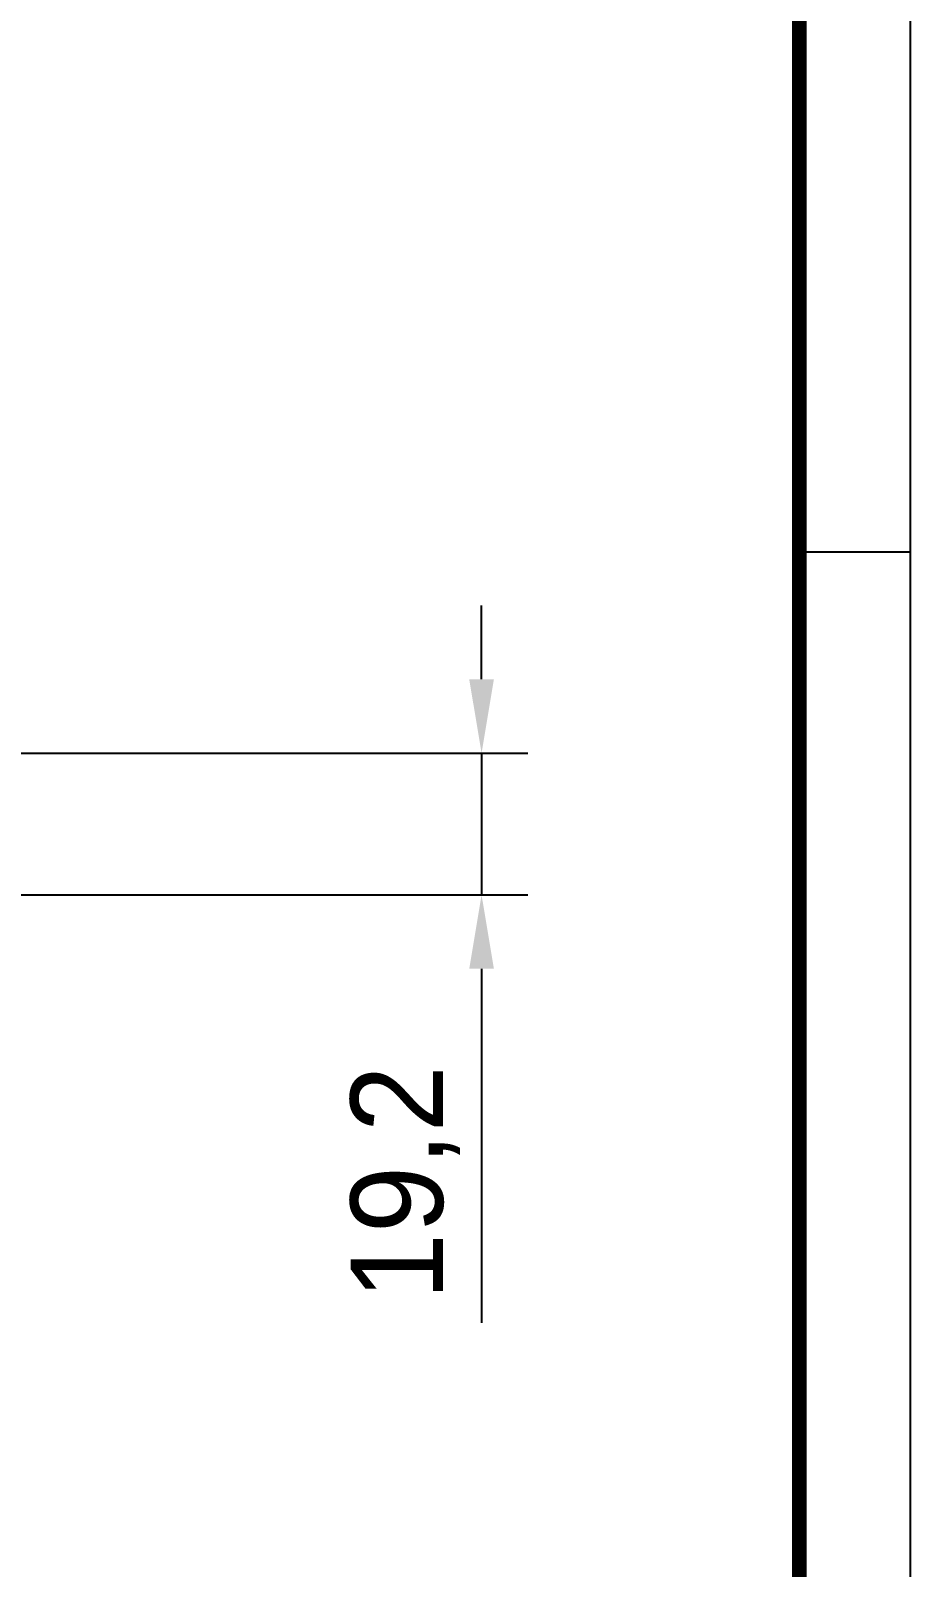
# Model space of a CAD drawing. Header units: inches. Extents: x 0 to 23821, y 0 to 11279.
# Drawn here: x 16541 to 16660, y 4818.5 to 5026.6 of the extents above; entities that cross this region are included whole.
import ezdxf

# ---------------------------------------------------------------- set-up
doc = ezdxf.new("R2010")
doc.units = ezdxf.units.IN
doc.header["$LTSCALE"] = 10
doc.header["$MEASUREMENT"] = 0
doc.layers.get('Defpoints').update_dxf_attribs({"color": 8})
doc.styles.add('SCI', font='')
doc.styles.get('SCI').set_extended_font_data('Gulim')
doc.dimstyles.new('SCH', dxfattribs={"dimtxt": 2.5, "dimasz": 2, "dimexe": 1.25, "dimexo": 0.625, "dimtad": 1, "dimdec": 8, "dimtxsty": 'SCI', "dimcen": 2.5, "dimclrd": 4, "dimclre": 4, "dimclrt": 7, "dimadec": 8, "dimazin": 2, "dimtfac": 1, "dimtdec": 8, "dimtmove": 0, "dimatfit": 3, "dimfxl": 1, "dimarcsym": 0})

# ---------------------------------------------------------------- blocks, each defined once
blk = doc.blocks.new('A$C82e70aa9')
blk.add_line((412, -148.5), (409, -148.5))
at = {"color": 2}
blk.add_lwpolyline([(12, -7.5), (412, -7.5), (412, -289.5), (12, -289.5)], close=True, dxfattribs=at)
at = {"const_width": 0.4}
blk.add_lwpolyline([(15, -10.5), (409, -10.5), (409, -286.5), (15, -286.5)], close=True, dxfattribs=at)
blk = doc.blocks.new('*D425')
at = {"color": 4, "lineweight": -2, "transparency": 16777216}
for p, q in [((16602, 4938.76), (16602, 4948.76)), ((15799.01, 4928.76), (16608.25, 4928.76)), ((16602, 4928.76), (16602, 4909.56)), ((16493.3, 4909.56), (16608.25, 4909.56)), ((16602, 4899.56), (16602, 4851.63))]:
    blk.add_line(p, q, dxfattribs=at)
at = {"color": 4, "transparency": 16777216}
for points in [[(16600.33, 4938.76), (16603.67, 4938.76), (16602, 4928.76)], [(16600.33, 4899.56), (16603.67, 4899.56), (16602, 4909.56)]]:
    blk.add_solid(points, dxfattribs=at)
at = {"layer": 'Defpoints', "color": 0, "transparency": 16777216}
for p in [(15795.89, 4928.76), (16490.17, 4909.56), (16602, 4909.56)]:
    blk.add_point(p, dxfattribs=at)
at = {"color": 7, "transparency": 16777216, "insert": (16591.68, 4870.59), "char_height": 12.5, "attachment_point": 5, "rotation": 90, "style": 'SCI'}
blk.add_mtext('19,2', dxfattribs=at)

msp = doc.modelspace()

# ---------------------------------------------------------------- block references
at = {"xscale": 5, "yscale": 5, "zscale": 5}
msp.add_blockref('A$C82e70aa9', (14600, 5698.4621525), dxfattribs=at)

# ---------------------------------------------------------------- dimensions: what is measured, and where the dimension line sits
dim = msp.add_linear_dim(base=(16601.9992949067, 4909.5559158605), p1=(15795.8855854913, 4928.7559158605), p2=(16490.1715709133, 4909.5559158605), angle=90, dimstyle='SCH', override={"dimscale": 5, "dimcen": 1})
dim.commit()
dim.dimension.update_dxf_attribs({"geometry": '*D425', "text_midpoint": (16591.6838821237, 4870.5936988165)})

doc.saveas('drawing.dxf')
